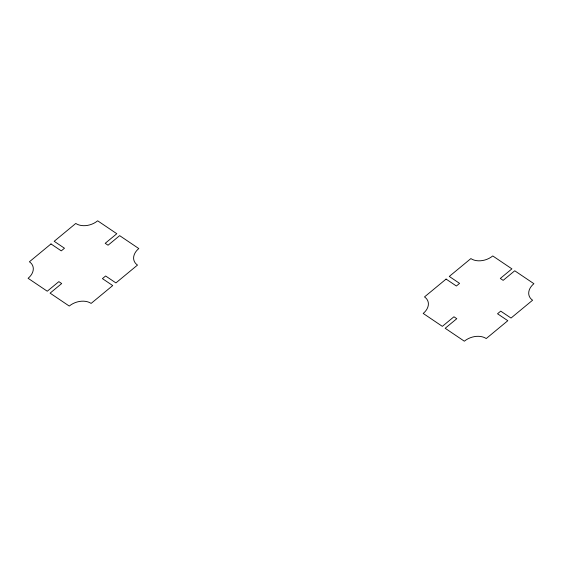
<?xml version="1.0" encoding="UTF-8"?>
<svg xmlns="http://www.w3.org/2000/svg" width="562" height="562" viewBox="0 0 562 562"><rect width="100%" height="100%" fill="white"/><g stroke="black" fill="none" stroke-linecap="round" stroke-linejoin="round"><path stroke-width="0.84" d="M50.987 243.943L29.407 261.787A15.94 11.233 -19.2 0 1 28.1 278.302L47.257 291.221L58.848 281.639L61.687 283.557L50.095 293.139L69.252 306.058A15.94 11.233 -19.2 0 1 91.128 303.41L112.716 285.566L102.425 278.626L105.628 275.984L115.913 282.918L137.5 265.074A15.94 11.233 -19.2 0 1 138.8 248.559L119.65 235.64L108.059 245.222L105.213 243.304L116.812 233.722L97.655 220.803A15.94 11.233 -19.2 0 1 75.772 223.451L54.191 241.295L64.475 248.235L61.279 250.877L50.987 243.943M446.088 279.082L424.5 296.926A15.94 11.233 -19.2 0 1 423.2 313.441L442.35 326.36L453.941 316.778L456.787 318.696L445.188 328.278L464.345 341.197A15.94 11.233 -19.2 0 1 486.228 338.549L507.809 320.705L497.525 313.765L500.721 311.123L511.013 318.057L532.593 300.213A15.94 11.233 -19.2 0 1 533.9 283.698L514.743 270.779L503.152 280.361L500.313 278.443L511.905 268.861L492.748 255.942A15.94 11.233 -19.2 0 1 470.872 258.59L449.284 276.434L459.576 283.374L456.372 286.016L446.088 279.082"/></g></svg>
